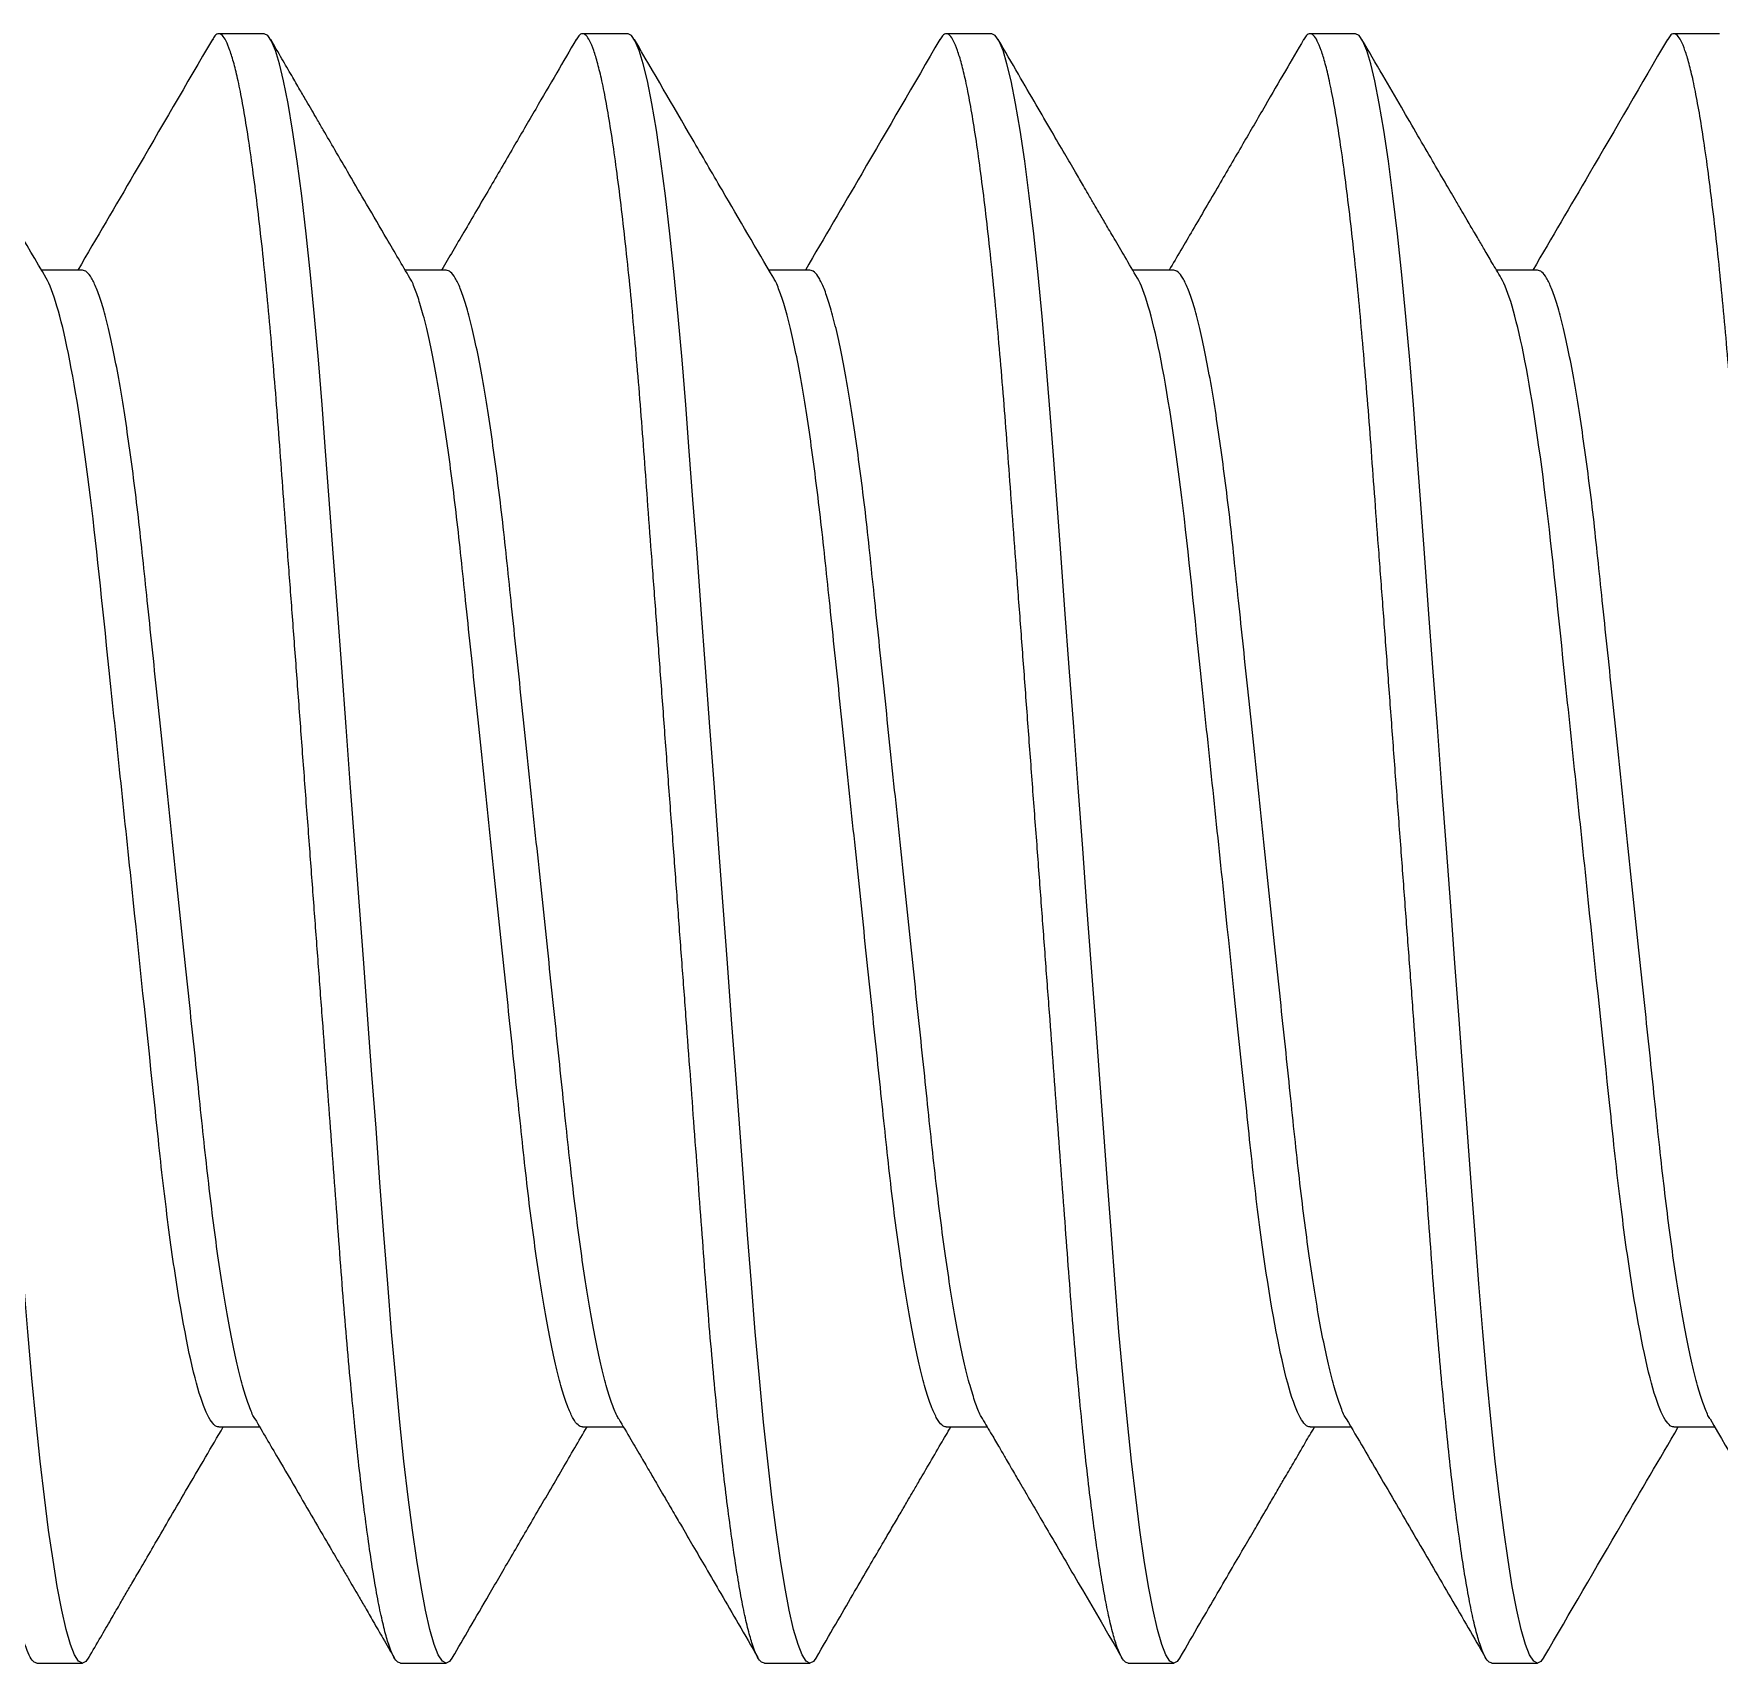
# Model space of a CAD drawing. Header units: inches. Extents: x -1 to 66.5, y -11.9 to 25.2.
# Drawn here: x 47.1022 to 47.2181, y 16.7993 to 16.9113 of the extents above; entities that cross this region are included whole.
import ezdxf

# ---------------------------------------------------------------- set-up
doc = ezdxf.new("R2010")
doc.units = ezdxf.units.IN
doc.header["$MEASUREMENT"] = 0
doc.linetypes.add('SLD-Solid', pattern=[0])
doc.layers.add('Fastener', color=134, linetype='Continuous')

msp = doc.modelspace()

# ---------------------------------------------------------------- linework, layer by layer
at = {"layer": 'Fastener', "linetype": 'SLD-Solid', "lineweight": 15}
for p, q in [((47.11806, 16.91132), (47.11493, 16.91132)), ((47.14306, 16.91132), (47.13993, 16.91132)), ((47.16806, 16.91132), (47.16493, 16.91132)), ((47.19306, 16.91132), (47.18993, 16.91132)), ((47.21806, 16.91132), (47.21493, 16.91132)), ((47.10556, 16.89508), (47.10274, 16.89508)), ((47.13056, 16.89508), (47.12774, 16.89508)), ((47.15556, 16.89508), (47.15274, 16.89508)), ((47.18056, 16.89508), (47.17774, 16.89508)), ((47.20556, 16.89508), (47.20274, 16.89508)), ((47.11493, 16.81556), (47.11775, 16.81556)), ((47.13993, 16.81556), (47.14275, 16.81556)), ((47.16493, 16.81556), (47.16775, 16.81556)), ((47.18993, 16.81556), (47.19275, 16.81556)), ((47.21493, 16.81556), (47.21775, 16.81556)), ((47.10243, 16.79932), (47.10556, 16.79932)), ((47.12743, 16.79932), (47.13056, 16.79932)), ((47.15243, 16.79932), (47.15556, 16.79932)), ((47.17743, 16.79932), (47.18056, 16.79932)), ((47.20243, 16.79932), (47.20556, 16.79932))]:
    msp.add_line(p, q, dxfattribs=at)
at = {"layer": 'Fastener', "linetype": 'SLD-Solid', "lineweight": 15, "flags": 128}
for points in [[(47.106, 16.79973), (47.1058, 16.79944), (47.10556, 16.79932), (47.1053, 16.79946), (47.10502, 16.79989), (47.10474, 16.80061), (47.10444, 16.80164), (47.10414, 16.80297), (47.10383, 16.8046), (47.10354, 16.80641), (47.10324, 16.80846), (47.10295, 16.81074), (47.10266, 16.81322), (47.10238, 16.8159), (47.10209, 16.81892), (47.1018, 16.8221), (47.10154, 16.82539), (47.10128, 16.82879), (47.10101, 16.83237), (47.10074, 16.83611), (47.10046, 16.83978), (47.10018, 16.84357), (47.09989, 16.84744), (47.0996, 16.85136), (47.09931, 16.85532), (47.09899, 16.85951), (47.09869, 16.86368), (47.09838, 16.86777), (47.09808, 16.87175), (47.0978, 16.87561), (47.09752, 16.87931), (47.09727, 16.88264), (47.09703, 16.88582), (47.09678, 16.88891), (47.09651, 16.89189), (47.09624, 16.89474), (47.09594, 16.89757), (47.09563, 16.90019), (47.09532, 16.90257), (47.09501, 16.90469), (47.09469, 16.90653), (47.09439, 16.90808), (47.0941, 16.90926), (47.09383, 16.91017), (47.09356, 16.91082), (47.0933, 16.9112), (47.09306, 16.91132), (47.09306, 16.91132)], [(47.131, 16.79973), (47.1308, 16.79944), (47.13056, 16.79932), (47.1303, 16.79946), (47.13002, 16.79989), (47.12974, 16.80061), (47.12944, 16.80164), (47.12914, 16.80297), (47.12883, 16.8046), (47.12854, 16.80641), (47.12824, 16.80846), (47.12795, 16.81074), (47.12766, 16.81322), (47.12738, 16.8159), (47.12709, 16.81892), (47.1268, 16.8221), (47.12654, 16.82539), (47.12628, 16.82879), (47.12601, 16.83237), (47.12574, 16.83611), (47.12546, 16.83978), (47.12518, 16.84357), (47.12489, 16.84744), (47.1246, 16.85136), (47.12431, 16.85532), (47.12399, 16.85951), (47.12369, 16.86368), (47.12338, 16.86777), (47.12308, 16.87175), (47.1228, 16.87561), (47.12252, 16.87931), (47.12227, 16.88264), (47.12203, 16.88582), (47.12178, 16.88891), (47.12151, 16.89189), (47.12124, 16.89474), (47.12094, 16.89757), (47.12063, 16.90019), (47.12032, 16.90257), (47.12001, 16.90469), (47.11969, 16.90653), (47.11939, 16.90808), (47.1191, 16.90926), (47.11883, 16.91017), (47.11856, 16.91082), (47.1183, 16.9112), (47.11806, 16.91132), (47.11806, 16.91132)], [(47.156, 16.79973), (47.1558, 16.79944), (47.15556, 16.79932), (47.1553, 16.79946), (47.15502, 16.79989), (47.15474, 16.80061), (47.15444, 16.80164), (47.15414, 16.80297), (47.15383, 16.8046), (47.15354, 16.80641), (47.15324, 16.80846), (47.15295, 16.81074), (47.15266, 16.81322), (47.15238, 16.8159), (47.15209, 16.81892), (47.1518, 16.8221), (47.15154, 16.82539), (47.15128, 16.82879), (47.15101, 16.83237), (47.15074, 16.83611), (47.15046, 16.83978), (47.15018, 16.84357), (47.14989, 16.84744), (47.1496, 16.85136), (47.14931, 16.85532), (47.14899, 16.85951), (47.14869, 16.86368), (47.14838, 16.86777), (47.14808, 16.87175), (47.1478, 16.87561), (47.14752, 16.87931), (47.14727, 16.88264), (47.14703, 16.88582), (47.14678, 16.88891), (47.14651, 16.89189), (47.14624, 16.89474), (47.14594, 16.89757), (47.14563, 16.90019), (47.14532, 16.90257), (47.14501, 16.90469), (47.14469, 16.90653), (47.14439, 16.90808), (47.1441, 16.90926), (47.14383, 16.91017), (47.14356, 16.91082), (47.1433, 16.9112), (47.14306, 16.91132), (47.14306, 16.91132)], [(47.181, 16.79973), (47.1808, 16.79944), (47.18056, 16.79932), (47.1803, 16.79946), (47.18002, 16.79989), (47.17974, 16.80061), (47.17944, 16.80164), (47.17914, 16.80297), (47.17883, 16.8046), (47.17854, 16.80641), (47.17824, 16.80846), (47.17795, 16.81074), (47.17766, 16.81322), (47.17738, 16.8159), (47.17709, 16.81892), (47.1768, 16.8221), (47.17654, 16.82539), (47.17628, 16.82879), (47.17601, 16.83237), (47.17574, 16.83611), (47.17546, 16.83978), (47.17518, 16.84357), (47.17489, 16.84744), (47.1746, 16.85136), (47.17431, 16.85532), (47.17399, 16.85951), (47.17369, 16.86368), (47.17338, 16.86777), (47.17308, 16.87175), (47.1728, 16.87561), (47.17252, 16.87931), (47.17227, 16.88264), (47.17203, 16.88582), (47.17178, 16.88891), (47.17151, 16.89189), (47.17124, 16.89474), (47.17094, 16.89757), (47.17063, 16.90019), (47.17032, 16.90257), (47.17001, 16.90469), (47.16969, 16.90653), (47.16939, 16.90808), (47.1691, 16.90926), (47.16883, 16.91017), (47.16856, 16.91082), (47.1683, 16.9112), (47.16806, 16.91132), (47.16806, 16.91132)], [(47.206, 16.79973), (47.2058, 16.79944), (47.20556, 16.79932), (47.2053, 16.79946), (47.20502, 16.79989), (47.20474, 16.80061), (47.20444, 16.80164), (47.20414, 16.80297), (47.20383, 16.8046), (47.20354, 16.80641), (47.20324, 16.80846), (47.20295, 16.81074), (47.20266, 16.81322), (47.20238, 16.8159), (47.20209, 16.81892), (47.2018, 16.8221), (47.20154, 16.82539), (47.20128, 16.82879), (47.20101, 16.83237), (47.20074, 16.83611), (47.20046, 16.83978), (47.20018, 16.84357), (47.19989, 16.84744), (47.1996, 16.85136), (47.19931, 16.85532), (47.19899, 16.85951), (47.19869, 16.86368), (47.19838, 16.86777), (47.19808, 16.87175), (47.1978, 16.87561), (47.19752, 16.87931), (47.19727, 16.88264), (47.19703, 16.88582), (47.19678, 16.88891), (47.19651, 16.89189), (47.19624, 16.89474), (47.19594, 16.89757), (47.19563, 16.90019), (47.19532, 16.90257), (47.19501, 16.90469), (47.19469, 16.90653), (47.19439, 16.90808), (47.1941, 16.90926), (47.19383, 16.91017), (47.19356, 16.91082), (47.1933, 16.9112), (47.19306, 16.91132), (47.19306, 16.91132)]]:
    msp.add_lwpolyline(points, dxfattribs=at)
at = {"layer": 'Fastener', "linetype": 'SLD-Solid', "lineweight": 15}
for points, knots in [([(47.10243, 16.79932), (47.10235, 16.79935), (47.10217, 16.7994), (47.1019, 16.79984), (47.10161, 16.80056), (47.10132, 16.80159), (47.10101, 16.80293), (47.10071, 16.80453), (47.10041, 16.80637), (47.10012, 16.80842), (47.09982, 16.81069), (47.09953, 16.81318), (47.09925, 16.81592), (47.09896, 16.81888), (47.09868, 16.82205), (47.09841, 16.82535), (47.09816, 16.82878), (47.09789, 16.83237), (47.09762, 16.83604), (47.09734, 16.83978), (47.09706, 16.84357), (47.09677, 16.84744), (47.09648, 16.85136), (47.09618, 16.8554), (47.09587, 16.85951), (47.09556, 16.86368), (47.09526, 16.86777), (47.09496, 16.87176), (47.09467, 16.87561), (47.0944, 16.87924), (47.09415, 16.88265), (47.09391, 16.88586), (47.09365, 16.88895), (47.09339, 16.89193), (47.09311, 16.89483), (47.09281, 16.89762), (47.0925, 16.90024), (47.09219, 16.90262), (47.09188, 16.90474), (47.09157, 16.90658), (47.09127, 16.90809), (47.09098, 16.9093), (47.0907, 16.91021), (47.09043, 16.91086), (47.09018, 16.91124), (47.08993, 16.91136), (47.0897, 16.91127), (47.08956, 16.91101), (47.0895, 16.91091)], [0, 0, 0, 0, 0.021672, 0.043705, 0.066051, 0.088655, 0.111459, 0.134401, 0.156102, 0.177815, 0.199485, 0.221057, 0.24248, 0.26498, 0.287198, 0.309083, 0.33066, 0.352493, 0.374667, 0.39584, 0.417224, 0.438769, 0.460423, 0.482131, 0.505153, 0.52811, 0.550937, 0.573573, 0.595959, 0.618041, 0.638536, 0.658903, 0.679585, 0.700559, 0.721781, 0.744507, 0.767398, 0.79039, 0.81342, 0.836422, 0.859332, 0.88079, 0.902059, 0.923089, 0.943837, 0.964261, 0.985933, 1, 1, 1, 1]), ([(47.10307, 16.89452), (47.10167, 16.89691), (47.09847, 16.90238), (47.09529, 16.90785), (47.0935, 16.91093)], [0, 0, 0, 0, 0.437786, 1, 1, 1, 1]), ([(47.11449, 16.91093), (47.1127, 16.90786), (47.10963, 16.90257), (47.10654, 16.89729), (47.10525, 16.89508)], [0, 0, 0, 0, 0.581692, 1, 1, 1, 1]), ([(47.12743, 16.79932), (47.12735, 16.79935), (47.12717, 16.7994), (47.1269, 16.79984), (47.12661, 16.80056), (47.12632, 16.80159), (47.12601, 16.80293), (47.12571, 16.80453), (47.12541, 16.80637), (47.12512, 16.80842), (47.12482, 16.81069), (47.12453, 16.81318), (47.12425, 16.81592), (47.12396, 16.81888), (47.12368, 16.82205), (47.12341, 16.82535), (47.12316, 16.82878), (47.12289, 16.83237), (47.12262, 16.83604), (47.12234, 16.83978), (47.12206, 16.84357), (47.12177, 16.84744), (47.12148, 16.85136), (47.12118, 16.8554), (47.12087, 16.85951), (47.12056, 16.86368), (47.12026, 16.86777), (47.11996, 16.87176), (47.11967, 16.87561), (47.1194, 16.87924), (47.11915, 16.88265), (47.11891, 16.88586), (47.11865, 16.88895), (47.11839, 16.89193), (47.11811, 16.89483), (47.11781, 16.89762), (47.1175, 16.90024), (47.11719, 16.90262), (47.11688, 16.90474), (47.11657, 16.90658), (47.11627, 16.90809), (47.11598, 16.9093), (47.1157, 16.91021), (47.11543, 16.91086), (47.11518, 16.91124), (47.11493, 16.91136), (47.1147, 16.91126), (47.11455, 16.911), (47.11449, 16.9109)], [0, 0, 0, 0, 0.0216622, 0.0436858, 0.0660217, 0.0886155, 0.1114092, 0.1343411, 0.1560326, 0.1777356, 0.1993956, 0.2209583, 0.2423712, 0.2648613, 0.2870698, 0.3089442, 0.3305122, 0.3523351, 0.3744988, 0.3956628, 0.4170373, 0.4385726, 0.4602164, 0.4819148, 0.5049266, 0.5278731, 0.5506904, 0.5733164, 0.5956925, 0.6177639, 0.6382504, 0.6586077, 0.6792808, 0.7002456, 0.7214582, 0.7441736, 0.767054, 0.7900364, 0.8130562, 0.8360479, 0.8589468, 0.8803957, 0.9016549, 0.9226761, 0.9434146, 0.9638292, 0.9854913, 1, 1, 1, 1]), ([(47.12807, 16.89452), (47.12754, 16.89542), (47.12654, 16.89712), (47.12516, 16.89949), (47.12397, 16.90153), (47.12297, 16.90324), (47.12223, 16.90451), (47.1217, 16.90542), (47.12132, 16.90608), (47.12093, 16.90674), (47.12047, 16.90753), (47.11991, 16.9085), (47.11924, 16.90966), (47.11875, 16.91049), (47.1185, 16.91093)], [0, 0, 0, 0, 0.16532, 0.310169, 0.434496, 0.538252, 0.621396, 0.668147, 0.704366, 0.741381, 0.789447, 0.848567, 0.918749, 1, 1, 1, 1]), ([(47.13949, 16.91093), (47.13905, 16.91016), (47.13812, 16.90857), (47.13668, 16.90609), (47.13513, 16.90344), (47.13349, 16.90061), (47.13185, 16.89781), (47.13076, 16.89595), (47.13025, 16.89508)], [0, 0, 0, 0, 0.145435, 0.301784, 0.469011, 0.647072, 0.835922, 1, 1, 1, 1]), ([(47.15243, 16.79932), (47.15235, 16.79935), (47.15217, 16.7994), (47.1519, 16.79984), (47.15161, 16.80056), (47.15132, 16.80159), (47.15101, 16.80293), (47.15071, 16.80453), (47.15041, 16.80637), (47.15012, 16.80842), (47.14982, 16.81069), (47.14953, 16.81318), (47.14925, 16.81592), (47.14896, 16.81888), (47.14868, 16.82205), (47.14841, 16.82535), (47.14816, 16.82878), (47.14789, 16.83237), (47.14762, 16.83604), (47.14734, 16.83978), (47.14706, 16.84357), (47.14677, 16.84744), (47.14648, 16.85136), (47.14618, 16.8554), (47.14587, 16.85951), (47.14556, 16.86368), (47.14526, 16.86777), (47.14496, 16.87176), (47.14467, 16.87561), (47.1444, 16.87924), (47.14415, 16.88265), (47.14391, 16.88586), (47.14365, 16.88895), (47.14339, 16.89193), (47.14311, 16.89483), (47.14281, 16.89762), (47.1425, 16.90024), (47.14219, 16.90262), (47.14188, 16.90474), (47.14157, 16.90658), (47.14127, 16.90809), (47.14098, 16.9093), (47.1407, 16.91021), (47.14043, 16.91086), (47.14018, 16.91124), (47.13993, 16.91136), (47.1397, 16.91126), (47.13955, 16.911), (47.13949, 16.9109)], [0, 0, 0, 0, 0.021663, 0.043687, 0.066023, 0.088618, 0.111412, 0.134344, 0.156036, 0.17774, 0.1994, 0.220963, 0.242377, 0.264867, 0.287076, 0.308951, 0.33052, 0.352343, 0.374507, 0.395672, 0.417047, 0.438583, 0.460227, 0.481926, 0.504938, 0.527885, 0.550703, 0.57333, 0.595706, 0.617778, 0.638265, 0.658623, 0.679296, 0.700262, 0.721475, 0.744191, 0.767072, 0.790055, 0.813075, 0.836067, 0.858967, 0.880416, 0.901676, 0.922697, 0.943436, 0.963851, 0.985514, 1, 1, 1, 1]), ([(47.15307, 16.89452), (47.15188, 16.89654), (47.15001, 16.89974), (47.14683, 16.90521), (47.14482, 16.90866), (47.1435, 16.91093)], [0, 0, 0, 0, 0.3697537, 0.5844772, 1, 1, 1, 1]), ([(47.16449, 16.91093), (47.1627, 16.90785), (47.15963, 16.90257), (47.15654, 16.89729), (47.15525, 16.89508)], [0, 0, 0, 0, 0.582332, 1, 1, 1, 1]), ([(47.17743, 16.79932), (47.17735, 16.79935), (47.17717, 16.7994), (47.1769, 16.79984), (47.17661, 16.80056), (47.17632, 16.80159), (47.17601, 16.80293), (47.17571, 16.80453), (47.17541, 16.80637), (47.17512, 16.80842), (47.17482, 16.81069), (47.17453, 16.81318), (47.17425, 16.81592), (47.17396, 16.81888), (47.17368, 16.82205), (47.17341, 16.82535), (47.17316, 16.82878), (47.17289, 16.83237), (47.17262, 16.83604), (47.17234, 16.83978), (47.17206, 16.84357), (47.17177, 16.84744), (47.17148, 16.85136), (47.17118, 16.8554), (47.17087, 16.85951), (47.17056, 16.86368), (47.17026, 16.86777), (47.16996, 16.87176), (47.16967, 16.87561), (47.1694, 16.87924), (47.16915, 16.88265), (47.16891, 16.88586), (47.16865, 16.88895), (47.16839, 16.89193), (47.16811, 16.89483), (47.16781, 16.89762), (47.1675, 16.90024), (47.16719, 16.90262), (47.16688, 16.90474), (47.16657, 16.90658), (47.16627, 16.90809), (47.16598, 16.9093), (47.1657, 16.91021), (47.16543, 16.91086), (47.16518, 16.91124), (47.16493, 16.91136), (47.1647, 16.91126), (47.16455, 16.911), (47.16449, 16.9109)], [0, 0, 0, 0, 0.021664, 0.04369, 0.066027, 0.088623, 0.111419, 0.134353, 0.156046, 0.177751, 0.199413, 0.220977, 0.242392, 0.264884, 0.287094, 0.308971, 0.330541, 0.352365, 0.374531, 0.395697, 0.417073, 0.43861, 0.460256, 0.481956, 0.50497, 0.527919, 0.550738, 0.573366, 0.595744, 0.617817, 0.638305, 0.658664, 0.679339, 0.700306, 0.72152, 0.744238, 0.76712, 0.790104, 0.813126, 0.83612, 0.859021, 0.880472, 0.901733, 0.922756, 0.943496, 0.963912, 0.985576, 1, 1, 1, 1]), ([(47.17807, 16.89452), (47.17778, 16.89501), (47.17724, 16.89593), (47.17651, 16.89718), (47.17591, 16.8982), (47.17545, 16.89899), (47.17513, 16.89954), (47.17488, 16.89996), (47.17464, 16.90038), (47.17428, 16.901), (47.17375, 16.90191), (47.17302, 16.90316), (47.17212, 16.9047), (47.17106, 16.90652), (47.16983, 16.90863), (47.16896, 16.91013), (47.1685, 16.91093)], [0, 0, 0, 0, 0.090507, 0.166868, 0.229061, 0.277066, 0.31087, 0.331055, 0.353774, 0.386293, 0.444906, 0.520961, 0.614476, 0.72547, 0.853968, 1, 1, 1, 1]), ([(47.18949, 16.91093), (47.18908, 16.91021), (47.18819, 16.90869), (47.1868, 16.9063), (47.18527, 16.90367), (47.18361, 16.90082), (47.18192, 16.89793), (47.18079, 16.89599), (47.18025, 16.89508)], [0, 0, 0, 0, 0.1364762, 0.287464, 0.4529202, 0.6327932, 0.8270283, 1, 1, 1, 1]), ([(47.20243, 16.79932), (47.20235, 16.79935), (47.20217, 16.7994), (47.2019, 16.79984), (47.20161, 16.80056), (47.20132, 16.80159), (47.20101, 16.80293), (47.20071, 16.80453), (47.20041, 16.80637), (47.20012, 16.80842), (47.19982, 16.81069), (47.19953, 16.81318), (47.19925, 16.81592), (47.19896, 16.81888), (47.19868, 16.82205), (47.19841, 16.82535), (47.19816, 16.82878), (47.19789, 16.83237), (47.19762, 16.83604), (47.19734, 16.83978), (47.19706, 16.84357), (47.19677, 16.84744), (47.19648, 16.85136), (47.19618, 16.8554), (47.19587, 16.85951), (47.19556, 16.86368), (47.19526, 16.86777), (47.19496, 16.87176), (47.19467, 16.87561), (47.1944, 16.87924), (47.19415, 16.88265), (47.19391, 16.88586), (47.19365, 16.88895), (47.19339, 16.89193), (47.19311, 16.89483), (47.19281, 16.89762), (47.1925, 16.90024), (47.19219, 16.90262), (47.19188, 16.90474), (47.19157, 16.90658), (47.19127, 16.90809), (47.19098, 16.9093), (47.1907, 16.91021), (47.19043, 16.91086), (47.19018, 16.91124), (47.18993, 16.91136), (47.1897, 16.91126), (47.18955, 16.911), (47.18949, 16.9109)], [0, 0, 0, 0, 0.021665, 0.043691, 0.06603, 0.088627, 0.111423, 0.134358, 0.156052, 0.177758, 0.199421, 0.220986, 0.242402, 0.264895, 0.287106, 0.308983, 0.330554, 0.352379, 0.374546, 0.395712, 0.41709, 0.438628, 0.460274, 0.481975, 0.50499, 0.527939, 0.550759, 0.573388, 0.595767, 0.617841, 0.63833, 0.65869, 0.679366, 0.700333, 0.721549, 0.744267, 0.76715, 0.790135, 0.813158, 0.836153, 0.859054, 0.880506, 0.901768, 0.922792, 0.943533, 0.96395, 0.985615, 1, 1, 1, 1]), ([(47.20307, 16.89452), (47.20285, 16.89488), (47.20247, 16.89554), (47.20195, 16.89643), (47.20155, 16.89712), (47.20125, 16.89763), (47.20099, 16.89807), (47.2007, 16.89856), (47.20034, 16.89918), (47.19983, 16.90005), (47.19916, 16.9012), (47.1983, 16.90267), (47.1973, 16.90439), (47.19616, 16.90635), (47.19488, 16.90856), (47.19397, 16.91011), (47.1935, 16.91093)], [0, 0, 0, 0, 0.066419, 0.120613, 0.162564, 0.192262, 0.214408, 0.243843, 0.281656, 0.327852, 0.402497, 0.492069, 0.596584, 0.716061, 0.850524, 1, 1, 1, 1]), ([(47.21449, 16.91093), (47.2127, 16.90785), (47.20963, 16.90257), (47.20654, 16.89729), (47.20525, 16.89508)], [0, 0, 0, 0, 0.582178, 1, 1, 1, 1]), ([(47.22431, 16.81536), (47.22429, 16.81554), (47.22417, 16.81668), (47.22396, 16.81888), (47.22368, 16.82205), (47.22341, 16.82535), (47.22316, 16.82878), (47.22289, 16.83237), (47.22262, 16.83604), (47.22234, 16.83978), (47.22206, 16.84357), (47.22177, 16.84744), (47.22148, 16.85136), (47.22118, 16.8554), (47.22087, 16.85951), (47.22056, 16.86368), (47.22026, 16.86777), (47.21996, 16.87176), (47.21967, 16.87561), (47.2194, 16.87924), (47.21915, 16.88265), (47.21891, 16.88586), (47.21865, 16.88895), (47.21839, 16.89193), (47.21811, 16.89483), (47.21781, 16.89762), (47.2175, 16.90024), (47.21719, 16.90262), (47.21688, 16.90474), (47.21657, 16.90658), (47.21627, 16.90809), (47.21598, 16.9093), (47.2157, 16.91021), (47.21543, 16.91086), (47.21518, 16.91124), (47.21493, 16.91136), (47.2147, 16.91126), (47.21455, 16.911), (47.21449, 16.9109)], [0, 0, 0, 0, 0.005512, 0.035036, 0.06419, 0.092905, 0.121218, 0.149866, 0.178961, 0.206744, 0.234803, 0.263073, 0.291486, 0.31997, 0.350178, 0.380301, 0.410254, 0.439956, 0.46933, 0.498304, 0.525197, 0.551921, 0.579059, 0.606581, 0.634427, 0.664247, 0.694283, 0.724452, 0.754671, 0.784853, 0.814914, 0.84307, 0.870978, 0.898573, 0.925798, 0.952597, 0.981033, 1, 1, 1, 1]), ([(47.11742, 16.81612), (47.11742, 16.81613), (47.1173, 16.81628), (47.11706, 16.81686), (47.1167, 16.81789), (47.11633, 16.81926), (47.11596, 16.82089), (47.11559, 16.82279), (47.11523, 16.82493), (47.11487, 16.8273), (47.11453, 16.82987), (47.1142, 16.83261), (47.11388, 16.83548), (47.11357, 16.8385), (47.11324, 16.84166), (47.11289, 16.84495), (47.11254, 16.84834), (47.11217, 16.85181), (47.1118, 16.85534), (47.11143, 16.85889), (47.11106, 16.86242), (47.1107, 16.86587), (47.11035, 16.86919), (47.11002, 16.87234), (47.10971, 16.87531), (47.10941, 16.87813), (47.10908, 16.88081), (47.10873, 16.88337), (47.10838, 16.88575), (47.10801, 16.88792), (47.10763, 16.88984), (47.10726, 16.89148), (47.10689, 16.89282), (47.10653, 16.89385), (47.10619, 16.89456), (47.10586, 16.895), (47.10566, 16.89505), (47.10556, 16.89508)], [0, 0, 0, 0, 0.00117, 0.030726, 0.060638, 0.090791, 0.120522, 0.150249, 0.179854, 0.209223, 0.238769, 0.26785, 0.296368, 0.324915, 0.35402, 0.383055, 0.412433, 0.442044, 0.471773, 0.502041, 0.532185, 0.562083, 0.591619, 0.620687, 0.648688, 0.676724, 0.705299, 0.734322, 0.764227, 0.794375, 0.824645, 0.854912, 0.885051, 0.914411, 0.943422, 0.971982, 1, 1, 1, 1]), ([(47.14242, 16.81612), (47.14242, 16.81613), (47.1423, 16.81628), (47.14206, 16.81686), (47.1417, 16.81789), (47.14133, 16.81926), (47.14096, 16.82089), (47.14059, 16.82279), (47.14023, 16.82493), (47.13987, 16.8273), (47.13953, 16.82987), (47.1392, 16.83261), (47.13888, 16.83548), (47.13857, 16.8385), (47.13824, 16.84166), (47.13789, 16.84495), (47.13754, 16.84834), (47.13717, 16.85181), (47.1368, 16.85534), (47.13643, 16.85889), (47.13606, 16.86242), (47.1357, 16.86587), (47.13535, 16.86919), (47.13502, 16.87234), (47.13471, 16.87531), (47.13441, 16.87813), (47.13408, 16.88081), (47.13373, 16.88337), (47.13338, 16.88575), (47.13301, 16.88792), (47.13263, 16.88984), (47.13226, 16.89148), (47.13189, 16.89282), (47.13153, 16.89385), (47.13119, 16.89456), (47.13086, 16.895), (47.13066, 16.89505), (47.13056, 16.89508)], [0, 0, 0, 0, 0.0010764, 0.0306353, 0.0605503, 0.0907057, 0.1204392, 0.1501691, 0.1797775, 0.2091491, 0.2386982, 0.2677813, 0.2963024, 0.3248519, 0.3539596, 0.3829971, 0.4123776, 0.4419913, 0.471723, 0.5019943, 0.532141, 0.5620416, 0.5915808, 0.6206516, 0.6486552, 0.6766935, 0.7052713, 0.7342969, 0.7642047, 0.7943558, 0.8246285, 0.8548982, 0.8850404, 0.9144031, 0.9434165, 0.9719793, 1, 1, 1, 1]), ([(47.16742, 16.81612), (47.16742, 16.81613), (47.1673, 16.81628), (47.16706, 16.81686), (47.1667, 16.81789), (47.16633, 16.81926), (47.16596, 16.82089), (47.16559, 16.82279), (47.16523, 16.82493), (47.16487, 16.8273), (47.16453, 16.82987), (47.1642, 16.83261), (47.16388, 16.83548), (47.16357, 16.8385), (47.16324, 16.84166), (47.16289, 16.84495), (47.16254, 16.84834), (47.16217, 16.85181), (47.1618, 16.85534), (47.16143, 16.85889), (47.16106, 16.86242), (47.1607, 16.86587), (47.16035, 16.86919), (47.16002, 16.87234), (47.15971, 16.87531), (47.15941, 16.87813), (47.15908, 16.88081), (47.15873, 16.88337), (47.15838, 16.88575), (47.15801, 16.88792), (47.15763, 16.88984), (47.15726, 16.89148), (47.15689, 16.89282), (47.15653, 16.89385), (47.15619, 16.89456), (47.15586, 16.895), (47.15566, 16.89505), (47.15556, 16.89508)], [0, 0, 0, 0, 0.0010345, 0.0305946, 0.0605109, 0.0906676, 0.1204024, 0.1501335, 0.1797431, 0.2091159, 0.2386663, 0.2677506, 0.2962729, 0.3248236, 0.3539325, 0.3829712, 0.4123529, 0.4419679, 0.4717009, 0.5019734, 0.5321213, 0.5620232, 0.5915637, 0.6206357, 0.6486404, 0.67668, 0.705259, 0.7342857, 0.7641948, 0.7943472, 0.8246211, 0.8548921, 0.8850356, 0.9143996, 0.9434142, 0.9719781, 1, 1, 1, 1]), ([(47.19242, 16.81612), (47.19242, 16.81613), (47.1923, 16.81628), (47.19206, 16.81686), (47.1917, 16.81789), (47.19133, 16.81926), (47.19096, 16.82089), (47.19059, 16.82279), (47.19023, 16.82493), (47.18987, 16.8273), (47.18953, 16.82987), (47.1892, 16.83261), (47.18888, 16.83548), (47.18857, 16.8385), (47.18824, 16.84166), (47.18789, 16.84495), (47.18754, 16.84834), (47.18717, 16.85181), (47.1868, 16.85534), (47.18643, 16.85889), (47.18606, 16.86242), (47.1857, 16.86587), (47.18535, 16.86919), (47.18502, 16.87234), (47.18471, 16.87531), (47.18441, 16.87813), (47.18408, 16.88081), (47.18373, 16.88337), (47.18338, 16.88575), (47.18301, 16.88792), (47.18263, 16.88984), (47.18226, 16.89148), (47.18189, 16.89282), (47.18153, 16.89385), (47.18119, 16.89456), (47.18086, 16.895), (47.18066, 16.89505), (47.18056, 16.89508)], [0, 0, 0, 0, 0.0010932, 0.0306516, 0.0605661, 0.090721, 0.120454, 0.1501834, 0.1797912, 0.2091624, 0.238711, 0.2677936, 0.2963142, 0.3248633, 0.3539704, 0.3830075, 0.4123874, 0.4420007, 0.4717319, 0.5020026, 0.5321488, 0.562049, 0.5915876, 0.620658, 0.6486611, 0.676699, 0.7052763, 0.7343013, 0.7642087, 0.7943593, 0.8246314, 0.8549006, 0.8850423, 0.9144046, 0.9434175, 0.9719798, 1, 1, 1, 1]), ([(47.21742, 16.81612), (47.21742, 16.81613), (47.2173, 16.81628), (47.21706, 16.81686), (47.2167, 16.81789), (47.21633, 16.81926), (47.21596, 16.82089), (47.21559, 16.82279), (47.21523, 16.82493), (47.21487, 16.8273), (47.21453, 16.82987), (47.2142, 16.83261), (47.21388, 16.83548), (47.21357, 16.8385), (47.21324, 16.84166), (47.21289, 16.84495), (47.21254, 16.84834), (47.21217, 16.85181), (47.2118, 16.85534), (47.21143, 16.85889), (47.21106, 16.86242), (47.2107, 16.86587), (47.21035, 16.86919), (47.21002, 16.87234), (47.20971, 16.87531), (47.20941, 16.87813), (47.20908, 16.88081), (47.20873, 16.88337), (47.20838, 16.88575), (47.20801, 16.88792), (47.20763, 16.88984), (47.20726, 16.89148), (47.20689, 16.89282), (47.20653, 16.89385), (47.20619, 16.89456), (47.20586, 16.895), (47.20566, 16.89505), (47.20556, 16.89508)], [0, 0, 0, 0, 0.001158, 0.030715, 0.060627, 0.09078, 0.120511, 0.150239, 0.179845, 0.209214, 0.238761, 0.267841, 0.29636, 0.324907, 0.354012, 0.383048, 0.412426, 0.442037, 0.471766, 0.502035, 0.532179, 0.562077, 0.591614, 0.620683, 0.648684, 0.67672, 0.705295, 0.734319, 0.764224, 0.794373, 0.824643, 0.85491, 0.88505, 0.91441, 0.943421, 0.971982, 1, 1, 1, 1]), ([(47.11493, 16.81556), (47.11451, 16.81556), (47.11401, 16.81642), (47.11298, 16.82002), (47.11244, 16.82275), (47.11167, 16.82782), (47.11143, 16.82966), (47.11096, 16.83353), (47.11076, 16.83553), (47.11008, 16.84195), (47.10957, 16.84681), (47.10853, 16.85681), (47.10799, 16.86194), (47.107, 16.87139), (47.10659, 16.87559), (47.10565, 16.88329), (47.10513, 16.88673), (47.10407, 16.89194), (47.10354, 16.8937), (47.10307, 16.89452)], [0, 0, 0, 0, 0.125, 0.125, 0.25, 0.25, 0.3125, 0.3125, 0.375, 0.375, 0.5, 0.5, 0.625, 0.625, 0.75, 0.75, 0.875, 0.875, 1, 1, 1, 1]), ([(47.13993, 16.81556), (47.13983, 16.81558), (47.13962, 16.81564), (47.13929, 16.8161), (47.13894, 16.81684), (47.13858, 16.8179), (47.13821, 16.81925), (47.13784, 16.82089), (47.13747, 16.82279), (47.13711, 16.82493), (47.13675, 16.8273), (47.1364, 16.82987), (47.13607, 16.83261), (47.13576, 16.83548), (47.13544, 16.8385), (47.13511, 16.84166), (47.13477, 16.84495), (47.13441, 16.84834), (47.13405, 16.85181), (47.13368, 16.85534), (47.13331, 16.85889), (47.13294, 16.86242), (47.13258, 16.86587), (47.13223, 16.86919), (47.1319, 16.87234), (47.13159, 16.87531), (47.13128, 16.87813), (47.13095, 16.88081), (47.13061, 16.88337), (47.13025, 16.88575), (47.12988, 16.88792), (47.12951, 16.88984), (47.12913, 16.89148), (47.12876, 16.89282), (47.12841, 16.89382), (47.12818, 16.89438), (47.12807, 16.89452), (47.12806, 16.89452)], [0, 0, 0, 0, 0.028534, 0.057627, 0.087185, 0.117098, 0.147252, 0.176984, 0.206712, 0.236319, 0.265689, 0.295236, 0.324318, 0.352837, 0.381385, 0.410491, 0.439527, 0.468906, 0.498518, 0.528248, 0.558518, 0.588663, 0.618562, 0.6481, 0.677169, 0.705171, 0.733208, 0.761784, 0.790808, 0.820714, 0.850864, 0.881135, 0.911403, 0.941543, 0.970905, 0.999916, 1, 1, 1, 1]), ([(47.16493, 16.81556), (47.16483, 16.81558), (47.16462, 16.81564), (47.16429, 16.8161), (47.16394, 16.81684), (47.16358, 16.8179), (47.16321, 16.81925), (47.16284, 16.82089), (47.16247, 16.82279), (47.16211, 16.82493), (47.16175, 16.8273), (47.1614, 16.82987), (47.16107, 16.83261), (47.16076, 16.83548), (47.16044, 16.8385), (47.16011, 16.84166), (47.15977, 16.84495), (47.15941, 16.84834), (47.15905, 16.85181), (47.15868, 16.85534), (47.15831, 16.85889), (47.15794, 16.86242), (47.15758, 16.86587), (47.15723, 16.86919), (47.1569, 16.87234), (47.15659, 16.87531), (47.15628, 16.87813), (47.15595, 16.88081), (47.15561, 16.88337), (47.15525, 16.88575), (47.15488, 16.88792), (47.15451, 16.88984), (47.15413, 16.89148), (47.15376, 16.89282), (47.15341, 16.89382), (47.15318, 16.89438), (47.15307, 16.89452), (47.15306, 16.89452)], [0, 0, 0, 0, 0.028533, 0.057627, 0.087184, 0.117097, 0.14725, 0.176982, 0.20671, 0.236316, 0.265686, 0.295233, 0.324315, 0.352834, 0.381381, 0.410487, 0.439523, 0.468901, 0.498513, 0.528243, 0.558512, 0.588657, 0.618556, 0.648093, 0.677162, 0.705164, 0.7332, 0.761776, 0.7908, 0.820706, 0.850855, 0.881126, 0.911394, 0.941534, 0.970895, 0.999906, 1, 1, 1, 1]), ([(47.18993, 16.81556), (47.18951, 16.81556), (47.18901, 16.81642), (47.18798, 16.82002), (47.18744, 16.82275), (47.18667, 16.82782), (47.18643, 16.82966), (47.18596, 16.83353), (47.18576, 16.83553), (47.18508, 16.84195), (47.18457, 16.84681), (47.18353, 16.85681), (47.18299, 16.86194), (47.182, 16.87139), (47.18159, 16.87559), (47.18065, 16.88329), (47.18013, 16.88673), (47.17907, 16.89194), (47.17854, 16.8937), (47.17807, 16.89452)], [0, 0, 0, 0, 0.125, 0.125, 0.25, 0.25, 0.3125, 0.3125, 0.375, 0.375, 0.5, 0.5, 0.625, 0.625, 0.75, 0.75, 0.875, 0.875, 1, 1, 1, 1]), ([(47.21493, 16.81556), (47.21451, 16.81556), (47.21401, 16.81642), (47.21298, 16.82002), (47.21244, 16.82275), (47.21167, 16.82782), (47.21143, 16.82966), (47.21096, 16.83353), (47.21076, 16.83553), (47.21008, 16.84194), (47.20957, 16.8468), (47.20853, 16.85681), (47.20799, 16.86194), (47.207, 16.87139), (47.20659, 16.87559), (47.20565, 16.88329), (47.20513, 16.88673), (47.20407, 16.89194), (47.20355, 16.8937), (47.20307, 16.89452)], [0, 0, 0, 0, 0.125, 0.125, 0.25, 0.25, 0.3125, 0.3125, 0.375, 0.375, 0.5, 0.5, 0.625, 0.625, 0.75, 0.75, 0.875, 0.875, 1, 1, 1, 1]), ([(47.11742, 16.81612), (47.11795, 16.81521), (47.11894, 16.81352), (47.12033, 16.81114), (47.12152, 16.8091), (47.12251, 16.8074), (47.12326, 16.80612), (47.12379, 16.80522), (47.12417, 16.80456), (47.12456, 16.80389), (47.12502, 16.80311), (47.12558, 16.80213), (47.12625, 16.80098), (47.12673, 16.80015), (47.12699, 16.79971)], [0, 0, 0, 0, 0.165311, 0.310153, 0.434475, 0.53823, 0.621376, 0.66813, 0.704352, 0.741372, 0.789441, 0.848564, 0.918748, 1, 1, 1, 1]), ([(47.14242, 16.81612), (47.1427, 16.81564), (47.14322, 16.81476), (47.14394, 16.81353), (47.14454, 16.8125), (47.14503, 16.81167), (47.14539, 16.81104), (47.14568, 16.81055), (47.14594, 16.8101), (47.14631, 16.80947), (47.14685, 16.80855), (47.14757, 16.80731), (47.14845, 16.8058), (47.14949, 16.80402), (47.15069, 16.80195), (47.15154, 16.80049), (47.15199, 16.79971)], [0, 0, 0, 0, 0.0870931, 0.1620602, 0.2248811, 0.2755402, 0.314024, 0.3403221, 0.3640765, 0.3971712, 0.4558833, 0.5312761, 0.6233642, 0.7321653, 0.8577018, 1, 1, 1, 1]), ([(47.16742, 16.81612), (47.16763, 16.81576), (47.16802, 16.8151), (47.16854, 16.81421), (47.16894, 16.81352), (47.16924, 16.81301), (47.1695, 16.81256), (47.16979, 16.81207), (47.17015, 16.81145), (47.17066, 16.81058), (47.17133, 16.80943), (47.17219, 16.80796), (47.17319, 16.80625), (47.17433, 16.80428), (47.17562, 16.80208), (47.17652, 16.80052), (47.177, 16.7997)], [0, 0, 0, 0, 0.066504, 0.120758, 0.162745, 0.192451, 0.214586, 0.244006, 0.281806, 0.327987, 0.402611, 0.492161, 0.596653, 0.716107, 0.850547, 1, 1, 1, 1]), ([(47.19242, 16.81612), (47.19322, 16.81476), (47.19482, 16.81203), (47.19721, 16.80792), (47.19961, 16.80381), (47.2012, 16.80107), (47.202, 16.7997)], [0, 0, 0, 0, 0.2495078, 0.4993264, 0.7494819, 1, 1, 1, 1]), ([(47.21742, 16.81612), (47.21882, 16.81372), (47.22169, 16.80883), (47.22454, 16.80393), (47.22599, 16.80142)], [0, 0, 0, 0, 0.489333, 1, 1, 1, 1]), ([(47.106, 16.79971), (47.10627, 16.80018), (47.10678, 16.80105), (47.10748, 16.80226), (47.10807, 16.80327), (47.10856, 16.80412), (47.10906, 16.80498), (47.10969, 16.80605), (47.1105, 16.80745), (47.11152, 16.8092), (47.11271, 16.81124), (47.11397, 16.8134), (47.11483, 16.81487), (47.11524, 16.81556)], [0, 0, 0, 0, 0.089254, 0.16547, 0.228658, 0.278826, 0.327947, 0.390075, 0.481807, 0.592248, 0.721364, 0.86911, 1, 1, 1, 1]), ([(47.131, 16.79971), (47.13139, 16.80038), (47.13223, 16.80183), (47.13357, 16.80413), (47.13508, 16.80673), (47.13676, 16.80961), (47.1385, 16.81258), (47.13967, 16.8146), (47.14024, 16.81556)], [0, 0, 0, 0, 0.127438, 0.273001, 0.436645, 0.618309, 0.817931, 1, 1, 1, 1]), ([(47.156, 16.79971), (47.15644, 16.80048), (47.15728, 16.80192), (47.15845, 16.80393), (47.15946, 16.80567), (47.16031, 16.80712), (47.16099, 16.80829), (47.16148, 16.80912), (47.1618, 16.80967), (47.16203, 16.81006), (47.16228, 16.8105), (47.16262, 16.81107), (47.1631, 16.8119), (47.16376, 16.81303), (47.1645, 16.8143), (47.16501, 16.81517), (47.16524, 16.81556)], [0, 0, 0, 0, 0.1450857, 0.2723151, 0.3817143, 0.4733051, 0.547106, 0.6031313, 0.6308002, 0.6513159, 0.6774757, 0.7135303, 0.7594729, 0.8345728, 0.9265867, 1, 1, 1, 1]), ([(47.181, 16.79971), (47.18145, 16.80049), (47.1823, 16.80195), (47.1835, 16.80402), (47.18454, 16.8058), (47.18542, 16.80731), (47.18614, 16.80855), (47.18669, 16.80948), (47.18707, 16.81014), (47.18738, 16.81067), (47.18772, 16.81126), (47.1882, 16.81208), (47.18884, 16.81317), (47.18954, 16.81437), (47.19002, 16.81519), (47.19024, 16.81556)], [0, 0, 0, 0, 0.147357, 0.277355, 0.390024, 0.485384, 0.563456, 0.624255, 0.661985, 0.688508, 0.723249, 0.773814, 0.843741, 0.930991, 1, 1, 1, 1]), ([(47.206, 16.79971), (47.20779, 16.80279), (47.21086, 16.80807), (47.21395, 16.81335), (47.21524, 16.81556)], [0, 0, 0, 0, 0.5823, 1, 1, 1, 1])]:
    msp.add_open_spline(points, degree=3, knots=knots, dxfattribs=at)

doc.saveas('drawing.dxf')
